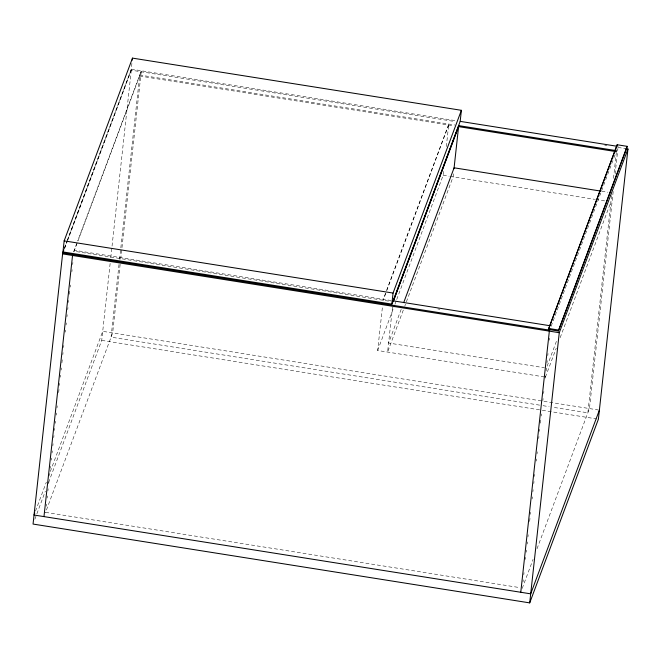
<?xml version="1.0" encoding="UTF-8"?>
<svg xmlns="http://www.w3.org/2000/svg" width="661" height="661" viewBox="0 0 661 661"><rect width="100%" height="100%" fill="white"/><g stroke="black" fill="none" stroke-linecap="round" stroke-linejoin="round"><path stroke-width="0.5" stroke-dasharray="3.31 2.48" d="M46.229 506.219L46.452 504.169M47.129 498.03L47.352 495.981M47.906 490.859L48.137 488.81M48.691 483.695L48.914 481.646M49.592 475.499L49.815 473.45M50.376 468.327L50.6 466.286M51.269 460.139L51.492 458.09M52.054 452.967L52.277 450.926M52.839 445.803L53.062 443.754M53.739 437.607L53.962 435.558M54.516 430.443L54.747 428.394M55.301 423.271L55.524 421.222M56.202 415.083L56.425 413.034M56.986 407.911L57.21 405.862M58.664 392.551L59.003 389.478M59.449 385.38L59.672 383.339M60.349 377.191L60.572 375.142M61.126 370.02L61.357 367.979M61.911 362.856L62.25 359.782M62.812 354.66L63.035 352.61M63.596 347.496L63.82 345.447M65.274 332.136L65.497 330.087M66.059 324.964L66.282 322.915M66.959 316.776L67.182 314.727M67.736 309.604L67.967 307.555M68.521 302.441L68.744 300.391M69.422 294.244L69.752 291.171M70.206 287.072L70.43 285.031M71.884 271.712L72.107 269.671M72.669 264.549L72.892 262.5M67.29 240.315L131.275 69.165L131.936 63.142M48.592 482.497L101.728 340.374L110.222 262.723M110.784 257.6L131.399 69.198L67.414 240.323M119.021 264.441L111.065 337.151L542.02 405.532M119.583 259.319L139.744 75.015L454.743 125.003M120.162 264.301L112.651 332.913L45.419 512.738M120.715 259.178L141.33 70.777L77.709 240.935M544.408 376.952L377.662 350.495L382.603 305.399M392.535 306.977L387.602 352.065L404.515 306.82M396.74 299.466L443.176 175.272L443.845 169.125M446.315 146.577L448.778 124.053L385.793 292.534M453.438 173.843L453.107 176.851L404.879 305.853M523.025 581.878L523.248 579.829M523.809 574.715L524.033 572.666M525.487 559.355L525.718 557.306M526.272 552.183L526.495 550.134M527.172 543.995L527.395 541.946M527.957 536.823L528.18 534.774M529.635 521.463L529.973 518.389M530.419 514.291L530.643 512.242M532.097 498.931L532.328 496.882M532.882 491.767L533.105 489.718M533.782 483.571L534.005 481.522M534.567 476.407L534.79 474.358M536.245 461.048L536.468 458.998M537.029 453.876L537.253 451.827M538.707 438.516L538.938 436.467M539.492 431.344L539.715 429.303M540.392 423.156L540.723 420.082M541.177 415.984L541.4 413.935M542.855 400.624L543.078 398.575M543.639 393.46L543.863 391.411M545.317 378.1L545.548 376.051M546.102 370.928L546.416 368.07M547.002 362.74L547.225 360.691M547.787 355.568L548.01 353.519M549.465 340.208L549.688 338.159M611.615 195.714L587.86 412.811L553.224 407.316M613.515 178.305L616.316 152.708M616.432 151.683L616.539 150.675M613.201 191.475L589.447 408.572L537.038 548.754M615.102 174.066L617.903 148.469M551.142 326.303L618.126 146.436M64.398 248.049L66.926 241.282M64.522 248.057L67.058 241.29M64.414 249.065L67.306 241.331M67.67 240.364L131.291 70.206L455.008 121.574M73.602 251.924L77.354 241.901M73.982 251.61L77.601 241.943M77.965 240.976L141.223 71.785M35.487 511.16L46.328 482.158M50.302 471.524L102.719 331.335L598.387 409.985M34.859 519.232L45.336 491.197M385.429 293.492L383.157 300.276L386.396 291.608M386.759 290.65L448.67 125.061M377.662 350.495L394.584 305.242M394.947 304.283L396.385 300.433M401.186 309.331L388.585 343.026L544.383 367.747M547.134 366.144L556.851 340.151M545.424 377.109L556.223 348.231M560.189 337.639L610.938 201.894M522.215 588.397L533.055 559.396M131.275 69.165L456.14 120.732M604.774 145.337L606.806 145.66M618.018 147.444L625.967 148.7M139.636 76.023L453.636 125.846M601.741 191.244L607.856 192.211M443.176 175.272L449.133 176.223M450.133 176.38L594.644 199.308M595.66 199.473L604.832 200.927M391.213 300.532L74.239 250.23L74.123 251.238L391.105 301.532M437.838 308.951L439.871 309.274M543.036 405.697L549.151 406.664M101.728 340.374L541.285 410.126M542.301 410.283L597.37 419.024M45.559 512.366L519.298 587.538"/><path stroke-width="0.99" d="M63.803 249.99L62.721 252.89L33.05 524.066L529.709 602.882L598.395 419.19L627.95 149.014L625.967 148.7M64.158 240.868L62.952 251.924L391.849 304.11L460.18 121.36L461.386 110.313L132.481 58.118L64.158 240.868L393.055 293.063L461.386 110.313M43.973 516.605L72.652 254.468M132.266 60.126L132.481 58.118M391.849 304.11L393.055 293.063M454.008 168.654L458.709 125.631L615.523 150.518M548.399 329.451L617.184 144.759L627.124 146.329L627.008 147.337L558.33 331.029L548.399 329.451L617.184 144.759M520.769 592.264L549.448 330.128L62.721 252.89M558.33 331.029L627.124 146.329M529.709 602.882L559.272 332.714L627.95 149.014M34.76 513.093L34.042 515.026L530.7 593.842L599.378 410.151M458.709 125.631L393.097 301.854L458.602 126.631L615.416 151.518M403.706 302.598L454.099 167.811L600.725 191.079M549.341 331.136L550.059 329.203M460.213 121.376L617.11 146.271M393.121 300.829L550.01 325.733M548.506 328.451L558.438 330.021M62.605 253.898L559.272 332.714"/></g></svg>
